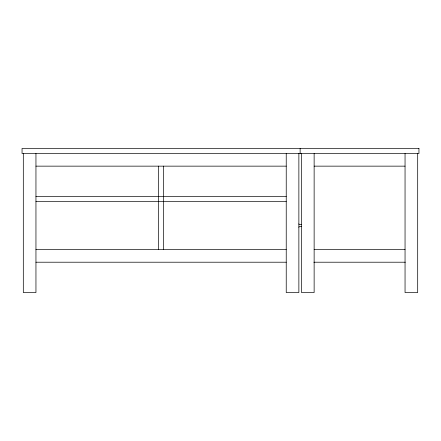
<?xml version="1.0" encoding="UTF-8"?>
<svg xmlns="http://www.w3.org/2000/svg" width="441" height="441" viewBox="0 0 441 441"><rect width="100%" height="100%" fill="white"/><g stroke="black" fill="none" stroke-linecap="round" stroke-linejoin="round"><path stroke-width="0.66" d="M35.953 166.147L286.231 166.147M314.135 166.147L405.047 166.147M35.953 196.482L286.231 196.482M35.953 201.543L286.231 201.543M35.953 249.573L286.231 249.573M314.135 249.573L405.047 249.573M35.953 262.213L286.231 262.213M313.871 262.213L405.312 262.213M417.688 153.507L417.688 292.548L405.047 292.548L405.047 153.507M314.135 153.507L314.135 292.548L301.495 292.548L301.495 153.507M300.134 148.452L300.134 153.507M298.871 153.507L298.871 292.548L286.231 292.548L286.231 153.507M163.622 166.147L163.622 249.573M158.562 166.147L158.562 249.573M35.953 153.507L35.953 292.548L23.312 292.548L23.312 153.507M298.75 227.143A3.76 3.605 0 0 1 301.495 226.481M301.495 224.629A3.76 3.605 0 0 1 298.75 223.967M418.95 148.452L22.05 148.452L22.05 153.507L418.95 153.507L418.95 148.452"/></g></svg>
